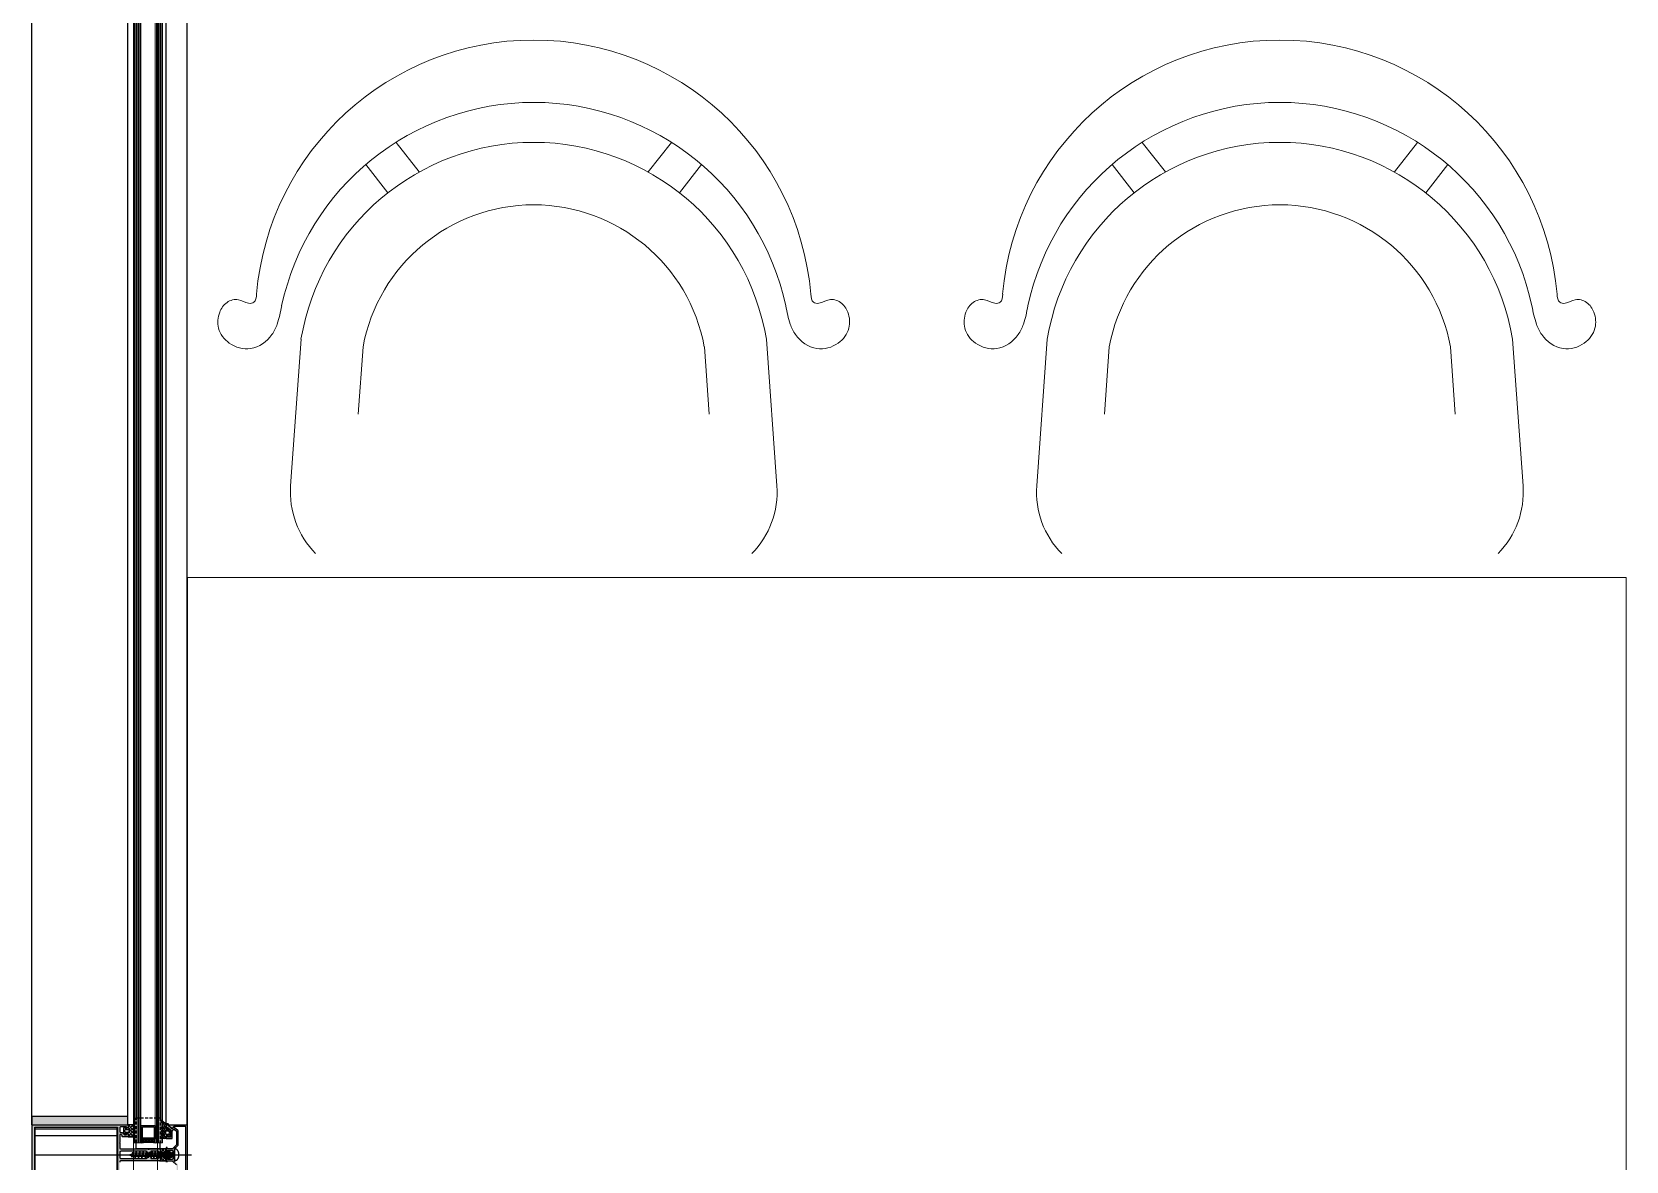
# Model space of a CAD drawing. Header units: millimetres. Extents: x 809 to 8159, y 33 to 4533.
# Drawn here: x 4970.9 to 5103.8, y 2366.9 to 2461 of the extents above; entities that cross this region are included whole.
import ezdxf

# ---------------------------------------------------------------- set-up
doc = ezdxf.new("R2010")
doc.units = ezdxf.units.MM
doc.linetypes.add('DASHDOT', pattern=[25.4, 12.7, -6.35, 0, -6.35])
doc.linetypes.add('HIDDEN', pattern=[0.375, 0.25, -0.125])
for name, color, linetype in [('1', 3, 'Continuous'), ('11', 11, 'Continuous'), ('3', 11, 'Continuous'), ('5', 11, 'Continuous'), ('EKSEN', 11, 'Continuous'), ('FITILLER', 240, 'Continuous'), ('GORUNUS-TARAMA', 11, 'Continuous')]:
    doc.layers.add(name, color=color, linetype=linetype)
doc.layers.add('cam', color=5, linetype='Continuous', lineweight=0)
doc.layers.add('TEFRİŞ', color=130, linetype='Continuous', lineweight=0)

# ---------------------------------------------------------------- blocks, each defined once
blk = doc.blocks.new('wewefwef')
at = {"layer": 'TEFRİŞ'}
for p, q in [((20075.6652, -18240.6347, 0.271), (20075.5429, -18240.6434, 0.271)), ((20076.6181, -18240.6347, 0.271), (20076.7404, -18240.6434, 0.271)), ((20075.6055, -18240.6912, 0.271), (20075.5493, -18240.6952, 0.271)), ((20076.6778, -18240.6912, 0.271), (20076.734, -18240.6952, 0.271)), ((20075.3973, -18240.6975, 0.271), (20075.4207, -18240.7159, 0.271)), ((20076.886, -18240.6975, 0.271), (20076.8626, -18240.7159, 0.271)), ((20075.3787, -18240.7226, 0.271), (20075.4034, -18240.742, 0.271)), ((20076.9046, -18240.7226, 0.271), (20076.8799, -18240.742, 0.271)), ((20075.3787, -18240.9523, 0.271), (20075.4034, -18240.933, 0.271)), ((20076.9046, -18240.9523, 0.271), (20076.8799, -18240.933, 0.271)), ((20075.3973, -18240.9775, 0.271), (20075.4207, -18240.9591, 0.271)), ((20076.886, -18240.9775, 0.271), (20076.8626, -18240.9591, 0.271)), ((20075.6055, -18240.9838, 0.271), (20075.5493, -18240.9798, 0.271)), ((20076.6778, -18240.9838, 0.271), (20076.734, -18240.9798, 0.271)), ((20075.6652, -18241.0403, 0.271), (20075.5429, -18241.0316, 0.271)), ((20076.6181, -18241.0403, 0.271), (20076.7404, -18241.0316, 0.271)), ((20075.6652, -18241.257, 0.271), (20075.5429, -18241.2658, 0.271)), ((20076.6181, -18241.257, 0.271), (20076.7404, -18241.2658, 0.271)), ((20075.6055, -18241.3135, 0.271), (20075.5493, -18241.3175, 0.271)), ((20076.6778, -18241.3135, 0.271), (20076.734, -18241.3175, 0.271)), ((20075.3973, -18241.3198, 0.271), (20075.4207, -18241.3382, 0.271)), ((20076.886, -18241.3198, 0.271), (20076.8626, -18241.3382, 0.271)), ((20075.3787, -18241.345, 0.271), (20075.4034, -18241.3644, 0.271)), ((20076.9046, -18241.345, 0.271), (20076.8799, -18241.3644, 0.271)), ((20075.3787, -18241.5747, 0.271), (20075.4034, -18241.5553, 0.271)), ((20076.9046, -18241.5747, 0.271), (20076.8799, -18241.5553, 0.271)), ((20075.3973, -18241.5999, 0.271), (20075.4207, -18241.5815, 0.271)), ((20076.886, -18241.5999, 0.271), (20076.8626, -18241.5815, 0.271)), ((20075.6055, -18241.6062, 0.271), (20075.5493, -18241.6022, 0.271)), ((20076.6778, -18241.6062, 0.271), (20076.734, -18241.6022, 0.271)), ((20075.6652, -18241.6627, 0.271), (20075.5429, -18241.6539, 0.271)), ((20076.6181, -18241.6627, 0.271), (20076.7404, -18241.6539, 0.271))]:
    blk.add_line(p, q, dxfattribs=at)
at = {"layer": 'TEFRİŞ', "elevation": 0.271}
blk.add_lwpolyline([(20075.7417, -18241.7487), (20075.7417, -18240.5487), (20076.5417, -18240.5487), (20076.5417, -18241.7487)], close=True, dxfattribs=at)
at = {"layer": 'TEFRİŞ'}
for centre, radius, start, end in [((20075.5255, -18240.8375, 0.271), 0.2321, 94.9757, 180), ((20076.7579, -18240.8375, 0.271), 0.2321, 0, 85.0243), ((20075.5605, -18240.8375, 0.271), 0.2151, 102.1958, 180), ((20075.6704, -18240.7074, 0.271), 0.0729, 45.4026, 94.0856), ((20076.6129, -18240.7074, 0.271), 0.0729, 85.9144, 134.5974), ((20076.7228, -18240.8375, 0.271), 0.2151, 0, 77.8042), ((20075.5755, -18240.8375, 0.271), 0.1968, 99.5284, 180), ((20076.7078, -18240.8375, 0.271), 0.1968, 0, 80.4716), ((20075.5755, -18240.8375, 0.271), 0.1447, 100.4339, 180), ((20076.7078, -18240.8375, 0.271), 0.1447, 0, 79.5661), ((20075.5255, -18240.8375, 0.271), 0.2321, 180, 265.0243), ((20075.5605, -18240.8375, 0.271), 0.2151, 180, 257.8042), ((20075.5755, -18240.8375, 0.271), 0.1968, 180, 260.4716), ((20075.5755, -18240.8375, 0.271), 0.1447, 180, 259.5661), ((20076.7078, -18240.8375, 0.271), 0.1447, 280.4339, 0), ((20076.7078, -18240.8375, 0.271), 0.1968, 279.5284, 0), ((20076.7228, -18240.8375, 0.271), 0.2151, 282.1958, 0), ((20076.7579, -18240.8375, 0.271), 0.2321, 274.9757, 0), ((20075.6704, -18240.9676, 0.271), 0.0729, 265.9144, 314.5974), ((20076.6129, -18240.9676, 0.271), 0.0729, 225.4026, 274.0856), ((20075.5255, -18241.4599, 0.271), 0.2321, 94.9757, 180), ((20076.7579, -18241.4599, 0.271), 0.2321, 0, 85.0243), ((20075.5605, -18241.4599, 0.271), 0.2151, 102.1958, 180), ((20076.7228, -18241.4599, 0.271), 0.2151, 0, 77.8042), ((20075.6704, -18241.3298, 0.271), 0.0729, 45.4026, 94.0856), ((20076.6129, -18241.3298, 0.271), 0.0729, 85.9144, 134.5974), ((20075.5755, -18241.4599, 0.271), 0.1968, 99.5284, 180), ((20076.7078, -18241.4599, 0.271), 0.1968, 0, 80.4716), ((20075.5755, -18241.4599, 0.271), 0.1447, 100.4339, 180), ((20076.7078, -18241.4599, 0.271), 0.1447, 0, 79.5661), ((20075.5255, -18241.4599, 0.271), 0.2321, 180, 265.0243), ((20075.5605, -18241.4599, 0.271), 0.2151, 180, 257.8042), ((20075.5755, -18241.4599, 0.271), 0.1968, 180, 260.4716), ((20075.5755, -18241.4599, 0.271), 0.1447, 180, 259.5661), ((20076.7078, -18241.4599, 0.271), 0.1447, 280.4339, 0), ((20076.7078, -18241.4599, 0.271), 0.1968, 279.5284, 0), ((20076.7228, -18241.4599, 0.271), 0.2151, 282.1958, 0), ((20076.7579, -18241.4599, 0.271), 0.2321, 274.9757, 0), ((20075.6704, -18241.5899, 0.271), 0.0729, 265.9144, 314.5974), ((20076.6129, -18241.5899, 0.271), 0.0729, 225.4026, 274.0856)]:
    blk.add_arc(centre, radius, start, end, dxfattribs=at)
for points in [[(20075.5151, -18240.6273, 0.271), (20075.5302, -18240.6235, 0.271), (20075.539, -18240.6191, 0.271), (20075.5506, -18240.6013, 0.271), (20075.5461, -18240.5836, 0.271), (20075.5337, -18240.5747, 0.271), (20075.5204, -18240.5756, 0.271), (20075.5122, -18240.5817, 0.271), (20075.5099, -18240.5911, 0.271), (20075.5129, -18240.5996, 0.271), (20075.512, -18240.6041, 0.271), (20075.5053, -18240.6063, 0.271)], [(20076.7682, -18240.6273, 0.271), (20076.7531, -18240.6235, 0.271), (20076.7443, -18240.6191, 0.271), (20076.7327, -18240.6013, 0.271), (20076.7372, -18240.5836, 0.271), (20076.7496, -18240.5747, 0.271), (20076.7629, -18240.5756, 0.271), (20076.7711, -18240.5817, 0.271), (20076.7734, -18240.5911, 0.271), (20076.7704, -18240.5996, 0.271), (20076.7713, -18240.6041, 0.271), (20076.778, -18240.6063, 0.271)], [(20075.5151, -18241.0477, 0.271), (20075.5302, -18241.0514, 0.271), (20075.539, -18241.0559, 0.271), (20075.5506, -18241.0736, 0.271), (20075.5461, -18241.0914, 0.271), (20075.5337, -18241.1003, 0.271), (20075.5204, -18241.0994, 0.271), (20075.5122, -18241.0933, 0.271), (20075.5099, -18241.0838, 0.271), (20075.5129, -18241.0753, 0.271), (20075.512, -18241.0708, 0.271), (20075.5053, -18241.0687, 0.271)], [(20076.7682, -18241.0477, 0.271), (20076.7531, -18241.0514, 0.271), (20076.7443, -18241.0559, 0.271), (20076.7327, -18241.0736, 0.271), (20076.7372, -18241.0914, 0.271), (20076.7496, -18241.1003, 0.271), (20076.7629, -18241.0994, 0.271), (20076.7711, -18241.0933, 0.271), (20076.7734, -18241.0838, 0.271), (20076.7704, -18241.0753, 0.271), (20076.7713, -18241.0708, 0.271), (20076.778, -18241.0687, 0.271)], [(20075.5151, -18241.2496, 0.271), (20075.5302, -18241.2459, 0.271), (20075.539, -18241.2415, 0.271), (20075.5506, -18241.2237, 0.271), (20075.5461, -18241.2059, 0.271), (20075.5337, -18241.197, 0.271), (20075.5204, -18241.1979, 0.271), (20075.5122, -18241.204, 0.271), (20075.5099, -18241.2135, 0.271), (20075.5129, -18241.222, 0.271), (20075.512, -18241.2265, 0.271), (20075.5053, -18241.2287, 0.271)], [(20076.7682, -18241.2496, 0.271), (20076.7531, -18241.2459, 0.271), (20076.7443, -18241.2415, 0.271), (20076.7327, -18241.2237, 0.271), (20076.7372, -18241.2059, 0.271), (20076.7496, -18241.197, 0.271), (20076.7629, -18241.1979, 0.271), (20076.7711, -18241.204, 0.271), (20076.7734, -18241.2135, 0.271), (20076.7704, -18241.222, 0.271), (20076.7713, -18241.2265, 0.271), (20076.778, -18241.2287, 0.271)], [(20075.5151, -18241.6701, 0.271), (20075.5302, -18241.6738, 0.271), (20075.539, -18241.6782, 0.271), (20075.5506, -18241.696, 0.271), (20075.5461, -18241.7138, 0.271), (20075.5337, -18241.7227, 0.271), (20075.5204, -18241.7218, 0.271), (20075.5122, -18241.7157, 0.271), (20075.5099, -18241.7062, 0.271), (20075.5129, -18241.6977, 0.271), (20075.512, -18241.6932, 0.271), (20075.5053, -18241.691, 0.271)], [(20076.7682, -18241.6701, 0.271), (20076.7531, -18241.6738, 0.271), (20076.7443, -18241.6782, 0.271), (20076.7327, -18241.696, 0.271), (20076.7372, -18241.7138, 0.271), (20076.7496, -18241.7227, 0.271), (20076.7629, -18241.7218, 0.271), (20076.7711, -18241.7157, 0.271), (20076.7734, -18241.7062, 0.271), (20076.7704, -18241.6977, 0.271), (20076.7713, -18241.6932, 0.271), (20076.778, -18241.691, 0.271)]]:
    blk.add_spline(points, degree=3, dxfattribs=at)
blk = doc.blocks.new('ajsdfxcvzx')
h = blk.add_hatch(color=256)
edge = h.paths.add_edge_path()
edge.add_line((36934.79, -6221.64), (36934.72, -6221.64))
edge.add_line((36934.72, -6221.64), (36934.72, -6221.55))
edge.add_line((36934.72, -6221.55), (36934.24, -6221.55))
edge.add_arc((36934.24, -6221.65), 0.1, 90, 180)
edge.add_line((36934.14, -6221.65), (36934.14, -6221.93))
edge.add_arc((36934.24, -6221.93), 0.1, 180, 270)
edge.add_line((36934.24, -6222.03), (36934.32, -6222.03))
edge.add_arc((36934.32, -6222.08), 0.05, 405, 450, ccw=False)
edge.add_line((36934.36, -6222.05), (36934.53, -6222.22))
edge.add_arc((36934.56, -6222.18), 0.05, 225, 270)
edge.add_line((36934.56, -6222.23), (36934.72, -6222.23))
edge.add_line((36934.72, -6222.23), (36934.72, -6222.14))
edge.add_line((36934.72, -6222.14), (36934.79, -6222.14))
edge.add_arc((36934.79, -6222.19), 0.05, 0, 90, ccw=False)
edge.add_line((36934.84, -6222.19), (36934.84, -6222.39))
edge.add_line((36934.84, -6222.39), (36934.4, -6222.39))
edge.add_arc((36934.4, -6222.34), 0.05, 180, 270, ccw=False)
edge.add_line((36934.35, -6222.34), (36934.35, -6222.28))
edge.add_arc((36934.3, -6222.28), 0.05, 360, 405)
edge.add_line((36934.34, -6222.24), (36934.3, -6222.21))
edge.add_arc((36934.27, -6222.24), 0.05, 405, 450)
edge.add_line((36934.27, -6222.19), (36934.19, -6222.19))
edge.add_arc((36934.19, -6222.24), 0.05, 90, 180)
edge.add_line((36934.14, -6222.24), (36934.14, -6222.49))
edge.add_line((36934.14, -6222.49), (36934.14, -6222.86))
edge.add_line((36934.14, -6222.86), (36934.11, -6222.89))
edge.add_line((36934.11, -6222.89), (36934.14, -6222.92))
edge.add_line((36934.14, -6222.92), (36934.14, -6223.29))
edge.add_arc((36934.23, -6223.3), 0.0919, 174.9295, 270.955)
edge.add_line((36934.23, -6223.39), (36936.51, -6223.39))
edge.add_arc((36936.53, -6223.39), 0.02, 180, 360)
edge.add_line((36936.55, -6223.39), (36936.57, -6223.39))
edge.add_arc((36936.59, -6223.39), 0.02, 180, 360)
edge.add_line((36936.61, -6223.39), (36937.54, -6223.39))
edge.add_line((36937.54, -6223.39), (36937.54, -6223.53))
edge.add_arc((36937.48, -6223.53), 0.06, 270, 360, ccw=False)
edge.add_line((36937.48, -6223.59), (36937.48, -6223.66))
edge.add_arc((36937.45, -6223.66), 0.03, 270, 360, ccw=False)
edge.add_line((36937.45, -6223.69), (36937.41, -6223.69))
edge.add_arc((36937.41, -6223.66), 0.03, 180, 270, ccw=False)
edge.add_line((36937.38, -6223.66), (36937.38, -6223.59))
edge.add_line((36937.38, -6223.59), (36936.74, -6223.59))
edge.add_line((36936.74, -6223.59), (36936.74, -6223.84))
edge.add_line((36936.74, -6223.84), (36936.69, -6223.89))
edge.add_line((36936.69, -6223.89), (36936.74, -6223.94))
edge.add_line((36936.74, -6223.94), (36936.74, -6224.19))
edge.add_line((36936.74, -6224.19), (36937.38, -6224.19))
edge.add_line((36937.38, -6224.19), (36937.38, -6224.12))
edge.add_arc((36937.41, -6224.12), 0.03, 90, 180, ccw=False)
edge.add_line((36937.41, -6224.09), (36937.45, -6224.09))
edge.add_arc((36937.45, -6224.12), 0.03, 0, 90, ccw=False)
edge.add_line((36937.48, -6224.12), (36937.48, -6224.19))
edge.add_arc((36937.48, -6224.25), 0.06, 360, 450, ccw=False)
edge.add_line((36937.54, -6224.25), (36937.54, -6224.39))
edge.add_line((36937.54, -6224.39), (36936.61, -6224.39))
edge.add_arc((36936.59, -6224.39), 0.02, 360, 540)
edge.add_line((36936.57, -6224.39), (36936.55, -6224.39))
edge.add_arc((36936.53, -6224.39), 0.02, 360, 540)
edge.add_line((36936.51, -6224.39), (36934.23, -6224.39))
edge.add_arc((36934.23, -6224.49), 0.0919, 449.045, 545.0705)
edge.add_line((36934.14, -6224.49), (36934.14, -6224.86))
edge.add_line((36934.14, -6224.86), (36934.11, -6224.89))
edge.add_line((36934.11, -6224.89), (36934.14, -6224.92))
edge.add_line((36934.14, -6224.92), (36934.14, -6225.29))
edge.add_line((36934.14, -6225.29), (36934.14, -6225.54))
edge.add_arc((36934.19, -6225.54), 0.05, 180, 270)
edge.add_line((36934.19, -6225.59), (36934.27, -6225.59))
edge.add_arc((36934.27, -6225.54), 0.05, 270, 315)
edge.add_line((36934.3, -6225.58), (36934.34, -6225.55))
edge.add_arc((36934.3, -6225.51), 0.05, 315, 360)
edge.add_line((36934.35, -6225.51), (36934.35, -6225.44))
edge.add_arc((36934.4, -6225.44), 0.05, 90, 180, ccw=False)
edge.add_line((36934.4, -6225.39), (36934.84, -6225.39))
edge.add_line((36934.84, -6225.39), (36934.84, -6225.59))
edge.add_arc((36934.79, -6225.59), 0.05, 270, 360, ccw=False)
edge.add_line((36934.79, -6225.64), (36934.72, -6225.64))
edge.add_line((36934.72, -6225.64), (36934.72, -6225.55))
edge.add_line((36934.72, -6225.55), (36934.56, -6225.55))
edge.add_arc((36934.56, -6225.6), 0.05, 450, 495)
edge.add_line((36934.53, -6225.57), (36934.36, -6225.74))
edge.add_arc((36934.32, -6225.7), 0.05, 270, 315, ccw=False)
edge.add_line((36934.32, -6225.75), (36934.24, -6225.75))
edge.add_arc((36934.24, -6225.85), 0.1, 90, 180)
edge.add_line((36934.14, -6225.85), (36934.14, -6226.13))
edge.add_arc((36934.24, -6226.13), 0.1, 180, 270)
edge.add_line((36934.24, -6226.23), (36934.72, -6226.23))
edge.add_line((36934.72, -6226.23), (36934.72, -6226.14))
edge.add_line((36934.72, -6226.14), (36934.79, -6226.14))
edge.add_arc((36934.79, -6226.19), 0.05, 0, 90, ccw=False)
edge.add_line((36934.84, -6226.19), (36934.84, -6226.39))
edge.add_line((36934.84, -6226.39), (36926.85, -6226.39))
edge.add_line((36926.85, -6226.39), (36926.85, -6221.39))
edge.add_line((36926.85, -6221.39), (36934.84, -6221.39))
edge.add_line((36934.84, -6221.39), (36934.84, -6221.59))
edge.add_arc((36934.79, -6221.59), 0.05, 270, 360, ccw=False)
h.paths.add_polyline_path([(36933.95, -6226.19), (36927.05, -6226.19), (36927.05, -6221.59), (36933.95, -6221.59), (36933.95, -6223.89)], flags=16)
edge = h.paths.add_edge_path(flags=16)
edge.add_arc((36936.35, -6223.69), 0.1, 360, 450)
edge.add_line((36936.35, -6223.59), (36934.25, -6223.59))
edge.add_arc((36934.25, -6223.69), 0.1, 90, 180)
edge.add_line((36934.15, -6223.69), (36934.15, -6224.09))
edge.add_arc((36934.25, -6224.09), 0.1, 180, 270)
edge.add_line((36934.25, -6224.19), (36936.35, -6224.19))
edge.add_arc((36936.35, -6224.09), 0.1, 270, 360)
edge.add_line((36936.45, -6224.09), (36936.45, -6223.69))
h = blk.add_hatch(color=256)
edge = h.paths.add_edge_path()
edge.add_line((36938.41, -6225.37), (36938.41, -6225.97))
edge.add_line((36938.41, -6225.97), (36938.13, -6226.21))
edge.add_line((36938.13, -6226.21), (36938.13, -6226))
edge.add_line((36938.13, -6226), (36938.06, -6226))
edge.add_arc((36938.06, -6226.05), 0.05, 90, 180)
edge.add_line((36938.01, -6226.05), (36938.01, -6226.39))
edge.add_line((36938.01, -6226.39), (36938.12, -6226.39))
edge.add_line((36938.12, -6226.39), (36938.47, -6226.09))
edge.add_arc((36938.5, -6226.13), 0.05, 40, 130, ccw=False)
edge.add_line((36938.54, -6226.1), (36938.62, -6226.19))
edge.add_arc((36938.66, -6226.15), 0.05, 220, 310)
edge.add_line((36938.69, -6226.19), (36938.99, -6225.94))
edge.add_arc((36938.96, -6225.9), 0.05, 310, 360)
edge.add_line((36939.01, -6225.9), (36939.01, -6224.72))
edge.add_arc((36938.96, -6224.72), 0.05, 0, 45)
edge.add_line((36939, -6224.68), (36938.82, -6224.51))
edge.add_line((36938.82, -6224.51), (36938.78, -6224.51))
edge.add_line((36938.78, -6224.51), (36938.78, -6224.46))
edge.add_line((36938.78, -6224.46), (36938.72, -6224.41))
edge.add_arc((36938.76, -6224.37), 0.05, 180, 225, ccw=False)
edge.add_line((36938.71, -6224.37), (36938.71, -6223.42))
edge.add_arc((36938.76, -6223.42), 0.05, 135, 180, ccw=False)
edge.add_line((36938.72, -6223.38), (36938.78, -6223.32))
edge.add_line((36938.78, -6223.32), (36938.78, -6223.28))
edge.add_line((36938.78, -6223.28), (36938.82, -6223.28))
edge.add_line((36938.82, -6223.28), (36939, -6223.11))
edge.add_arc((36938.96, -6223.07), 0.05, 315, 360)
edge.add_line((36939.01, -6223.07), (36939.01, -6221.89))
edge.add_arc((36938.96, -6221.89), 0.05, 360, 410)
edge.add_line((36938.99, -6221.85), (36938.69, -6221.6))
edge.add_arc((36938.66, -6221.63), 0.05, 50, 140)
edge.add_line((36938.62, -6221.6), (36938.54, -6221.69))
edge.add_arc((36938.5, -6221.66), 0.05, 230, 320, ccw=False)
edge.add_line((36938.47, -6221.7), (36938.12, -6221.4))
edge.add_line((36938.12, -6221.4), (36938.01, -6221.4))
edge.add_line((36938.01, -6221.4), (36938.01, -6221.74))
edge.add_arc((36938.06, -6221.74), 0.05, 180, 270)
edge.add_line((36938.06, -6221.79), (36938.13, -6221.79))
edge.add_line((36938.13, -6221.79), (36938.13, -6221.58))
edge.add_line((36938.13, -6221.58), (36938.41, -6221.82))
edge.add_line((36938.41, -6221.82), (36938.41, -6222.42))
edge.add_line((36938.41, -6222.42), (36938.13, -6222.42))
edge.add_line((36938.13, -6222.42), (36938.13, -6222.29))
edge.add_line((36938.13, -6222.29), (36938.06, -6222.29))
edge.add_arc((36938.06, -6222.34), 0.05, 90, 180)
edge.add_line((36938.01, -6222.34), (36938.01, -6222.54))
edge.add_line((36938.01, -6222.54), (36938.48, -6222.54))
edge.add_arc((36938.48, -6222.49), 0.05, 270, 360)
edge.add_line((36938.53, -6222.49), (36938.53, -6221.91))
edge.add_arc((36938.58, -6221.91), 0.05, 140, 180, ccw=False)
edge.add_line((36938.54, -6221.88), (36938.63, -6221.77))
edge.add_arc((36938.67, -6221.8), 0.05, 50, 140, ccw=False)
edge.add_line((36938.7, -6221.77), (36938.87, -6221.91))
edge.add_arc((36938.84, -6221.95), 0.05, 0, 50, ccw=False)
edge.add_line((36938.89, -6221.95), (36938.89, -6223.02))
edge.add_arc((36938.84, -6223.02), 0.05, 315, 360, ccw=False)
edge.add_line((36938.88, -6223.06), (36938.55, -6223.38))
edge.add_arc((36938.52, -6223.34), 0.05, 270, 315, ccw=False)
edge.add_line((36938.52, -6223.39), (36938.11, -6223.39))
edge.add_line((36938.11, -6223.39), (36938.11, -6223.29))
edge.add_line((36938.11, -6223.29), (36938.01, -6223.29))
edge.add_line((36938.01, -6223.29), (36938.01, -6223.59))
edge.add_arc((36938.06, -6223.59), 0.05, 180, 270)
edge.add_line((36938.06, -6223.64), (36938.13, -6223.64))
edge.add_line((36938.13, -6223.64), (36938.13, -6223.51))
edge.add_line((36938.13, -6223.51), (36938.51, -6223.51))
edge.add_arc((36938.51, -6223.56), 0.05, 0, 90, ccw=False)
edge.add_line((36938.56, -6223.56), (36938.56, -6224.22))
edge.add_arc((36938.51, -6224.22), 0.05, 270, 360, ccw=False)
edge.add_line((36938.51, -6224.27), (36938.13, -6224.27))
edge.add_line((36938.13, -6224.27), (36938.13, -6224.14))
edge.add_line((36938.13, -6224.14), (36938.06, -6224.14))
edge.add_arc((36938.06, -6224.19), 0.05, 90, 180)
edge.add_line((36938.01, -6224.19), (36938.01, -6224.49))
edge.add_line((36938.01, -6224.49), (36938.11, -6224.49))
edge.add_line((36938.11, -6224.49), (36938.11, -6224.39))
edge.add_line((36938.11, -6224.39), (36938.52, -6224.39))
edge.add_arc((36938.52, -6224.44), 0.05, 45, 90, ccw=False)
edge.add_line((36938.55, -6224.41), (36938.88, -6224.73))
edge.add_arc((36938.84, -6224.77), 0.05, 0, 45, ccw=False)
edge.add_line((36938.89, -6224.77), (36938.89, -6225.84))
edge.add_arc((36938.84, -6225.84), 0.05, -50, 0, ccw=False)
edge.add_line((36938.87, -6225.88), (36938.7, -6226.02))
edge.add_arc((36938.67, -6225.99), 0.05, 220, 310, ccw=False)
edge.add_line((36938.63, -6226.02), (36938.54, -6225.91))
edge.add_arc((36938.58, -6225.88), 0.05, 180, 220, ccw=False)
edge.add_line((36938.53, -6225.88), (36938.53, -6225.3))
edge.add_arc((36938.48, -6225.3), 0.05, 0, 90)
edge.add_line((36938.48, -6225.25), (36938.01, -6225.25))
edge.add_line((36938.01, -6225.25), (36938.01, -6225.45))
edge.add_arc((36938.06, -6225.45), 0.05, 180, 270)
edge.add_line((36938.06, -6225.5), (36938.13, -6225.5))
edge.add_line((36938.13, -6225.5), (36938.13, -6225.37))
edge.add_line((36938.13, -6225.37), (36938.41, -6225.37))
h = blk.add_hatch(color=256)
edge = h.paths.add_edge_path()
edge.add_arc((36939.6, -6226.21), 0.05, 270, 360)
edge.add_line((36939.65, -6226.21), (36939.65, -6221.57))
edge.add_arc((36939.6, -6221.57), 0.05, 0, 90)
edge.add_line((36939.6, -6221.52), (36938.65, -6221.52))
edge.add_line((36938.65, -6221.52), (36938.54, -6221.66))
edge.add_arc((36938.5, -6221.62), 0.05, 230, 320, ccw=False)
edge.add_line((36938.47, -6221.66), (36938.19, -6221.43))
edge.add_arc((36938.2, -6221.41), 0.02, 90, 230, ccw=False)
edge.add_line((36938.2, -6221.39), (36939.73, -6221.39))
edge.add_arc((36939.73, -6221.44), 0.05, 0, 90, ccw=False)
edge.add_line((36939.78, -6221.44), (36939.78, -6226.34))
edge.add_arc((36939.73, -6226.34), 0.05, -90, 0, ccw=False)
edge.add_line((36939.73, -6226.39), (36938.2, -6226.39))
edge.add_arc((36938.2, -6226.37), 0.02, 130, 270, ccw=False)
edge.add_line((36938.19, -6226.36), (36938.47, -6226.13))
edge.add_arc((36938.5, -6226.16), 0.05, 40, 130, ccw=False)
edge.add_line((36938.54, -6226.13), (36938.65, -6226.26))
edge.add_line((36938.65, -6226.26), (36939.6, -6226.26))
h = blk.add_hatch()
h.set_pattern_fill('NET', color=256, angle=180, style=0)
h.set_pattern_definition([(180, (36878.66936, -6230.3524), (2e-17, 0.125), []), (90, (36878.66936, -6230.3524), (0.125, 2e-18), [])])
h.paths.add_polyline_path([(36937.09, -6222.6), (36935.93, -6222.6), (36935.93, -6222.9), (36936.13, -6222.86), (36936.37, -6222.84), (36936.62, -6222.84), (36936.95, -6222.87), (36937.09, -6222.89)])
at = {"layer": 'FITILLER'}
h = blk.add_hatch(dxfattribs=at)
h.set_pattern_fill('DOTS', color=256, scale=1.2, angle=135, style=0)
h.set_pattern_definition([(135, (37029.006284, -6362.9563), (-0.079549513, -0.026516504), [0, -0.075])])
h.paths.add_polyline_path([(36934.81, -6221.38), (36934.81, -6220.7), (36926.81, -6220.7), (36926.81, -6221.38)])
h = blk.add_hatch(dxfattribs=at)
h.set_pattern_fill('NET', color=256, scale=1.5, angle=225, style=0)
h.set_pattern_definition([(225, (36948.451, -6234.14112), (0.1325825, -0.1325825), []), (315, (36948.451, -6234.14112), (0.1325825, 0.1325825), [])])
edge = h.paths.add_edge_path(flags=16)
edge.add_arc((36934.82, -6221.92), 0.1, -90, 0, ccw=False)
edge.add_line((36934.82, -6222.02), (36934.66, -6222.02))
edge.add_arc((36934.66, -6221.92), 0.1, 180, 270, ccw=False)
edge.add_line((36934.56, -6221.92), (36934.56, -6221.87))
edge.add_arc((36934.66, -6221.87), 0.1, 90, 180, ccw=False)
edge.add_line((36934.66, -6221.77), (36934.82, -6221.77))
edge.add_arc((36934.82, -6221.87), 0.1, 0, 90, ccw=False)
edge.add_line((36934.92, -6221.87), (36934.92, -6221.92))
edge = h.paths.add_edge_path()
edge.add_line((36934.84, -6222.39), (36935.35, -6222.39))
edge.add_arc((36935.35, -6222.38), 0.01, 270, 405)
edge.add_line((36935.36, -6222.38), (36935.25, -6222.27))
edge.add_arc((36935.26, -6222.26), 0.00893, 135, 225, ccw=False)
edge.add_line((36935.25, -6222.25), (36935.36, -6222.14))
edge.add_arc((36935.35, -6222.14), 0.00893, 315, 405)
edge.add_line((36935.36, -6222.13), (36935.25, -6222.02))
edge.add_arc((36935.26, -6222.02), 0.00893, 135, 225, ccw=False)
edge.add_line((36935.25, -6222.01), (36935.36, -6221.9))
edge.add_arc((36935.35, -6221.89), 0.00893, 315, 405)
edge.add_line((36935.36, -6221.89), (36935.25, -6221.78))
edge.add_arc((36935.26, -6221.77), 0.00893, 135, 225, ccw=False)
edge.add_line((36935.25, -6221.77), (36935.36, -6221.66))
edge.add_arc((36935.35, -6221.65), 0.00893, 315, 405)
edge.add_line((36935.36, -6221.64), (36935.25, -6221.54))
edge.add_arc((36935.26, -6221.53), 0.00893, 135, 225, ccw=False)
edge.add_line((36935.25, -6221.52), (36935.36, -6221.41))
edge.add_arc((36935.35, -6221.4), 0.01, 315, 450)
edge.add_line((36935.35, -6221.39), (36934.84, -6221.39))
edge.add_line((36934.84, -6221.39), (36934.84, -6221.62))
edge.add_arc((36934.79, -6221.62), 0.05, 270, 360, ccw=False)
edge.add_line((36934.79, -6221.67), (36934.67, -6221.67))
edge.add_line((36934.67, -6221.67), (36934.67, -6221.57))
edge.add_line((36934.67, -6221.57), (36934.62, -6221.57))
edge.add_line((36934.62, -6221.57), (36934.49, -6221.64))
edge.add_arc((36934.51, -6221.69), 0.05, 120, 180)
edge.add_line((36934.46, -6221.69), (36934.46, -6222.1))
edge.add_arc((36934.51, -6222.1), 0.05, 180, 240)
edge.add_line((36934.49, -6222.14), (36934.62, -6222.22))
edge.add_line((36934.62, -6222.22), (36934.67, -6222.22))
edge.add_line((36934.67, -6222.22), (36934.67, -6222.12))
edge.add_line((36934.67, -6222.12), (36934.79, -6222.12))
edge.add_arc((36934.79, -6222.17), 0.05, 0, 90, ccw=False)
edge.add_line((36934.84, -6222.17), (36934.84, -6222.39))
h = blk.add_hatch(dxfattribs=at)
h.set_pattern_fill('NET', color=256, scale=1.5, angle=225, style=0)
h.set_pattern_definition([(225, (36952.42699, -6238.38264), (0.1325825, -0.1325825), []), (315, (36952.42699, -6238.38264), (0.1325825, 0.1325825), [])])
edge = h.paths.add_edge_path(flags=16)
edge.add_arc((36938.18, -6222.01), 0.1, 0, 90)
edge.add_line((36938.18, -6221.91), (36938.06, -6221.91))
edge.add_arc((36938.06, -6222.01), 0.1, 90, 180)
edge.add_line((36937.96, -6222.01), (36937.96, -6222.06))
edge.add_arc((36938.06, -6222.06), 0.1, 180, 270)
edge.add_line((36938.06, -6222.16), (36938.18, -6222.16))
edge.add_arc((36938.18, -6222.06), 0.1, 270, 360)
edge.add_line((36938.28, -6222.06), (36938.28, -6222.01))
edge = h.paths.add_edge_path()
edge.add_arc((36938.03, -6221.05), 0.2, 229.7669, 260)
edge.add_line((36937.99, -6221.25), (36938.13, -6221.27))
edge.add_arc((36938.12, -6221.32), 0.05, 15, 80, ccw=False)
edge.add_line((36938.17, -6221.31), (36938.18, -6221.38))
edge.add_line((36938.18, -6221.38), (36938.01, -6221.38))
edge.add_line((36938.01, -6221.38), (36938.01, -6221.76))
edge.add_arc((36938.06, -6221.76), 0.05, 180, 270)
edge.add_line((36938.06, -6221.81), (36938.18, -6221.81))
edge.add_line((36938.18, -6221.81), (36938.18, -6221.71))
edge.add_line((36938.18, -6221.71), (36938.23, -6221.71))
edge.add_line((36938.23, -6221.71), (36938.36, -6221.79))
edge.add_arc((36938.33, -6221.83), 0.05, 0, 60, ccw=False)
edge.add_line((36938.38, -6221.83), (36938.38, -6222.24))
edge.add_arc((36938.33, -6222.24), 0.05, 300, 360, ccw=False)
edge.add_line((36938.36, -6222.29), (36938.23, -6222.36))
edge.add_line((36938.23, -6222.36), (36938.18, -6222.36))
edge.add_line((36938.18, -6222.36), (36938.18, -6222.26))
edge.add_line((36938.18, -6222.26), (36938.06, -6222.26))
edge.add_arc((36938.06, -6222.31), 0.05, 90, 180)
edge.add_line((36938.01, -6222.31), (36938.01, -6222.54))
edge.add_line((36938.01, -6222.54), (36937.66, -6222.54))
edge.add_line((36937.66, -6222.54), (36937.66, -6222.39))
edge.add_line((36937.66, -6222.39), (36937.81, -6222.39))
edge.add_arc((36937.81, -6222.34), 0.05, 270, 360)
edge.add_line((36937.86, -6222.34), (36937.86, -6222.32))
edge.add_arc((36937.81, -6222.32), 0.05, 360, 450)
edge.add_line((36937.81, -6222.27), (36937.66, -6222.27))
edge.add_line((36937.66, -6222.27), (36937.66, -6222.12))
edge.add_line((36937.66, -6222.12), (36937.81, -6222.12))
edge.add_arc((36937.81, -6222.07), 0.05, 270, 360)
edge.add_line((36937.86, -6222.07), (36937.86, -6222.05))
edge.add_arc((36937.81, -6222.05), 0.05, 0, 90)
edge.add_line((36937.81, -6222), (36937.66, -6222))
edge.add_line((36937.66, -6222), (36937.66, -6221.85))
edge.add_line((36937.66, -6221.85), (36937.81, -6221.85))
edge.add_arc((36937.81, -6221.8), 0.05, 270, 360)
edge.add_line((36937.86, -6221.8), (36937.86, -6221.78))
edge.add_arc((36937.81, -6221.78), 0.05, 360, 450)
edge.add_line((36937.81, -6221.73), (36937.66, -6221.73))
edge.add_line((36937.66, -6221.73), (36937.66, -6221.58))
edge.add_line((36937.66, -6221.58), (36937.81, -6221.58))
edge.add_arc((36937.81, -6221.53), 0.05, 270, 360)
edge.add_line((36937.86, -6221.53), (36937.86, -6221.42))
edge.add_arc((36937.81, -6221.42), 0.05, 360, 400)
edge.add_line((36937.85, -6221.39), (36937.58, -6221.07))
edge.add_arc((36937.61, -6221.03), 0.05, 49.7669, 229.7669, ccw=False)
edge.add_line((36937.64, -6220.99), (36937.9, -6221.21))
h = blk.add_hatch(dxfattribs=at)
h.set_pattern_fill('NET', color=256, scale=1.5, angle=225, style=0)
h.set_pattern_definition([(225, (36956.32115, -6301.92664), (0.1325825, -0.1325825), []), (315, (36956.32115, -6301.92664), (0.1325825, 0.1325825), [])])
edge = h.paths.add_edge_path(flags=16)
edge.add_arc((36938.02, -6223.87), 0.1, 90, 180, ccw=False)
edge.add_line((36938.02, -6223.77), (36938.17, -6223.77))
edge.add_arc((36938.17, -6223.87), 0.1, 0, 90, ccw=False)
edge.add_line((36938.27, -6223.87), (36938.27, -6223.92))
edge.add_arc((36938.17, -6223.92), 0.1, -90, 0, ccw=False)
edge.add_line((36938.17, -6224.02), (36938.02, -6224.02))
edge.add_arc((36938.02, -6223.92), 0.1, 180, 270, ccw=False)
edge.add_line((36937.92, -6223.92), (36937.92, -6223.87))
edge = h.paths.add_edge_path()
edge.add_line((36938, -6223.4), (36937.48, -6223.4))
edge.add_arc((36937.48, -6223.41), 0.01, 90, 225)
edge.add_line((36937.48, -6223.41), (36937.59, -6223.52))
edge.add_arc((36937.58, -6223.53), 0.00893, -45, 45, ccw=False)
edge.add_line((36937.59, -6223.54), (36937.48, -6223.65))
edge.add_arc((36937.48, -6223.65), 0.00893, 135, 225)
edge.add_line((36937.48, -6223.66), (36937.59, -6223.77))
edge.add_arc((36937.58, -6223.77), 0.00893, -45, 45, ccw=False)
edge.add_line((36937.59, -6223.78), (36937.48, -6223.89))
edge.add_arc((36937.48, -6223.9), 0.00893, 135, 225)
edge.add_line((36937.48, -6223.9), (36937.59, -6224.01))
edge.add_arc((36937.58, -6224.02), 0.00893, -45, 45, ccw=False)
edge.add_line((36937.59, -6224.02), (36937.48, -6224.13))
edge.add_arc((36937.48, -6224.14), 0.00893, 135, 225)
edge.add_line((36937.48, -6224.15), (36937.59, -6224.26))
edge.add_arc((36937.58, -6224.26), 0.00893, -45, 45, ccw=False)
edge.add_line((36937.59, -6224.27), (36937.48, -6224.38))
edge.add_arc((36937.48, -6224.39), 0.01, 135, 270)
edge.add_line((36937.48, -6224.4), (36938, -6224.4))
edge.add_line((36938, -6224.4), (36938, -6224.17))
edge.add_arc((36938.05, -6224.17), 0.05, 90, 180, ccw=False)
edge.add_line((36938.05, -6224.12), (36938.17, -6224.12))
edge.add_line((36938.17, -6224.12), (36938.17, -6224.22))
edge.add_line((36938.17, -6224.22), (36938.22, -6224.22))
edge.add_line((36938.22, -6224.22), (36938.35, -6224.15))
edge.add_arc((36938.32, -6224.1), 0.05, 300, 360)
edge.add_line((36938.37, -6224.1), (36938.37, -6223.69))
edge.add_arc((36938.32, -6223.69), 0.05, 0, 60)
edge.add_line((36938.35, -6223.65), (36938.22, -6223.57))
edge.add_line((36938.22, -6223.57), (36938.17, -6223.57))
edge.add_line((36938.17, -6223.57), (36938.17, -6223.67))
edge.add_line((36938.17, -6223.67), (36938.05, -6223.67))
edge.add_arc((36938.05, -6223.62), 0.05, 180, 270, ccw=False)
edge.add_line((36938, -6223.62), (36938, -6223.4))
at = {"linetype": 'HIDDEN'}
for p, q in [((36935.51, -6222.87), (36935.51, -6220.81)), ((36935.51, -6220.81), (36937.51, -6220.81)), ((36937.51, -6220.81), (36937.51, -6222.89))]:
    blk.add_line(p, q, dxfattribs=at)
blk.add_line((36937.51, -6222.89), (36937.51, -6222.89))
at = {"elevation": 0}
for points in [[(36926.85, -6226.39), (36926.85, -6221.39), (36934.84, -6221.39), (36934.84, -6221.59, -0.414214), (36934.79, -6221.64), (36934.72, -6221.64), (36934.72, -6221.55), (36934.24, -6221.55, 0.414214), (36934.14, -6221.65), (36934.14, -6221.93, 0.414214), (36934.24, -6222.03), (36934.32, -6222.03, -0.198912), (36934.36, -6222.05), (36934.53, -6222.22, 0.198912), (36934.56, -6222.23), (36934.72, -6222.23), (36934.72, -6222.14), (36934.79, -6222.14, -0.414214), (36934.84, -6222.19), (36934.84, -6222.39), (36934.4, -6222.39, -0.414214), (36934.35, -6222.34), (36934.35, -6222.28, 0.198912), (36934.34, -6222.24), (36934.3, -6222.21, 0.198912), (36934.27, -6222.19), (36934.19, -6222.19, 0.414214), (36934.14, -6222.24), (36934.14, -6222.49), (36934.14, -6222.86), (36934.11, -6222.89), (36934.14, -6222.92), (36934.14, -6223.29, 0.445362), (36934.23, -6223.39), (36936.51, -6223.39, 1), (36936.55, -6223.39), (36936.57, -6223.39, 1), (36936.61, -6223.39), (36937.54, -6223.39), (36937.54, -6223.53, -0.414214), (36937.48, -6223.59), (36937.48, -6223.66, -0.414214), (36937.45, -6223.69), (36937.41, -6223.69, -0.414214), (36937.38, -6223.66), (36937.38, -6223.59), (36936.74, -6223.59), (36936.74, -6223.84), (36936.69, -6223.89), (36936.74, -6223.94), (36936.74, -6224.19), (36937.38, -6224.19), (36937.38, -6224.12, -0.414214), (36937.41, -6224.09), (36937.45, -6224.09, -0.414214), (36937.48, -6224.12), (36937.48, -6224.19, -0.414214), (36937.54, -6224.25), (36937.54, -6224.39), (36936.61, -6224.39, 1), (36936.57, -6224.39), (36936.55, -6224.39, 1), (36936.51, -6224.39), (36934.23, -6224.39, 0.445362), (36934.14, -6224.49)], [(36938.78, -6224.46), (36938.72, -6224.41, -0.198912), (36938.71, -6224.37), (36938.71, -6223.42, -0.198912), (36938.72, -6223.38), (36938.78, -6223.32), (36938.78, -6223.28), (36938.82, -6223.28), (36939, -6223.11, 0.198912), (36939.01, -6223.07), (36939.01, -6221.89, 0.221695), (36938.99, -6221.85), (36938.69, -6221.6, 0.414214), (36938.62, -6221.6), (36938.54, -6221.69, -0.414214), (36938.47, -6221.7), (36938.12, -6221.4), (36938.01, -6221.4), (36938.01, -6221.74, 0.414214), (36938.06, -6221.79), (36938.13, -6221.79), (36938.13, -6221.58), (36938.41, -6221.82), (36938.41, -6222.42), (36938.13, -6222.42), (36938.13, -6222.29), (36938.06, -6222.29, 0.414214), (36938.01, -6222.34), (36938.01, -6222.54), (36938.48, -6222.54, 0.414214), (36938.53, -6222.49), (36938.53, -6221.91, -0.176327), (36938.54, -6221.88), (36938.63, -6221.77, -0.414214), (36938.7, -6221.77), (36938.87, -6221.91, -0.221695), (36938.89, -6221.95), (36938.89, -6223.02, -0.198912), (36938.88, -6223.06), (36938.55, -6223.38, -0.198912), (36938.52, -6223.39), (36938.11, -6223.39), (36938.11, -6223.29), (36938.01, -6223.29), (36938.01, -6223.59, 0.414214), (36938.06, -6223.64), (36938.13, -6223.64), (36938.13, -6223.51), (36938.51, -6223.51, -0.414214), (36938.56, -6223.56), (36938.56, -6224.22, -0.414214), (36938.51, -6224.27), (36938.13, -6224.27), (36938.13, -6224.14), (36938.06, -6224.14, 0.414214), (36938.01, -6224.19), (36938.01, -6224.49)], [(36938.11, -6224.49), (36938.11, -6224.39), (36938.52, -6224.39, -0.198912), (36938.55, -6224.41), (36938.88, -6224.73, -0.198912)]]:
    blk.add_lwpolyline(points, format="xyb", dxfattribs=at)
for points in [[(36933.95, -6226.19), (36927.05, -6226.19), (36927.05, -6221.59), (36933.95, -6221.59), (36933.95, -6223.89)], [(36937.11, -6222.59), (36935.93, -6222.59), (36935.93, -6221.45), (36937.11, -6221.45)], [(36937.01, -6222.49), (36936.03, -6222.49), (36936.03, -6221.55), (36937.01, -6221.55)], [(36937.09, -6222.6), (36935.93, -6222.6), (36935.93, -6222.9), (36936.13, -6222.86), (36936.37, -6222.84), (36936.62, -6222.84), (36936.95, -6222.87), (36937.09, -6222.89)]]:
    blk.add_lwpolyline(points, close=True, dxfattribs=at)
for points in [[(36939.6, -6226.26, 0.414214), (36939.65, -6226.21), (36939.65, -6221.57, 0.414214), (36939.6, -6221.52), (36938.65, -6221.52), (36938.54, -6221.66, -0.414214), (36938.47, -6221.66), (36938.19, -6221.43, -0.700208), (36938.2, -6221.39), (36939.73, -6221.39, -0.414214), (36939.78, -6221.44), (36939.78, -6226.34, -0.414214), (36939.73, -6226.39), (36938.2, -6226.39, -0.700208), (36938.19, -6226.36), (36938.47, -6226.13, -0.414214), (36938.54, -6226.13), (36938.65, -6226.26)], [(36936.45, -6223.69, 0.414214), (36936.35, -6223.59), (36934.25, -6223.59, 0.414214), (36934.15, -6223.69), (36934.15, -6224.09, 0.414214), (36934.25, -6224.19), (36936.35, -6224.19, 0.414214), (36936.45, -6224.09)]]:
    blk.add_lwpolyline(points, format="xyb", close=True, dxfattribs=at)
at = {"layer": '1', "linetype": 'DASHDOT', "ltscale": 10}
for p, q in [((36938.33, -6223.65), (36938.23, -6224.14)), ((36938.36, -6223.75), (36938.23, -6224.14)), ((36938.39, -6224.04), (36938.26, -6224.04)), ((36938.33, -6223.65), (36938.36, -6223.75)), ((36938.49, -6223.75), (36938.36, -6223.75)), ((36938.39, -6224.04), (36938.53, -6223.65)), ((36938.43, -6224.14), (36938.39, -6224.04)), ((36938.53, -6223.65), (36938.43, -6224.14)), ((36938.56, -6223.75), (36938.43, -6224.14)), ((36938.56, -6224.04), (36938.46, -6224.04)), ((36938.72, -6224.04), (36938.46, -6224.04)), ((36938.53, -6223.65), (36938.56, -6223.75)), ((36938.72, -6223.75), (36938.56, -6223.75)), ((36938.56, -6223.75), (36938.56, -6223.75)), ((36938.56, -6224.04), (36938.56, -6224.04)), ((36938.56, -6224.04), (36938.56, -6224.04)), ((36938.56, -6224.04), (36938.57, -6224.04)), ((36938.56, -6224.04), (36938.57, -6224.04)), ((36938.72, -6223.42), (36938.72, -6224.37)), ((36938.87, -6223.42), (36938.72, -6223.42)), ((36938.87, -6224.37), (36938.72, -6224.37))]:
    blk.add_line(p, q, dxfattribs=at)
for centre, radius, start, end in [((36938.43, -6223.89), 0.653, 8.4072, 46.688), ((36938.43, -6223.89), 0.653, 313.312, 351.5928), ((36939.16, -6223.89), 0.13, 132.6849, 227.3151)]:
    blk.add_arc(centre, radius, start, end, dxfattribs=at)
at = {"layer": '11'}
for p, q in [((36934.92, -6223.89), (36935.18, -6223.8)), ((36934.92, -6223.89), (36935.12, -6223.98)), ((36935.12, -6223.98), (36935.23, -6223.68)), ((36935.16, -6224.08), (36935.12, -6223.98)), ((36935.23, -6223.68), (36935.16, -6224.08)), ((36935.26, -6223.78), (36935.16, -6224.08)), ((36935.18, -6224.01), (36935.23, -6224.04)), ((36935.23, -6223.68), (36935.26, -6223.78)), ((36935.38, -6224.04), (36935.24, -6224.04)), ((36935.26, -6223.78), (36935.33, -6223.75)), ((36935.49, -6223.75), (36935.34, -6223.75)), ((36935.38, -6224.04), (36935.52, -6223.65)), ((36935.38, -6224.04), (36935.52, -6223.65)), ((36935.42, -6224.14), (36935.38, -6224.04)), ((36935.52, -6223.65), (36935.42, -6224.14)), ((36935.56, -6223.75), (36935.42, -6224.14)), ((36935.67, -6224.04), (36935.46, -6224.04)), ((36935.52, -6223.65), (36935.56, -6223.75)), ((36935.77, -6223.75), (36935.56, -6223.75)), ((36935.67, -6224.04), (36935.81, -6223.65)), ((36935.67, -6224.04), (36935.81, -6223.65)), ((36935.71, -6224.14), (36935.67, -6224.04)), ((36935.81, -6223.65), (36935.71, -6224.14)), ((36935.84, -6223.75), (36935.71, -6224.14)), ((36935.96, -6224.04), (36935.74, -6224.04)), ((36935.81, -6223.65), (36935.84, -6223.75)), ((36936.06, -6223.75), (36935.84, -6223.75)), ((36935.96, -6224.04), (36936.09, -6223.65)), ((36935.96, -6224.04), (36936.09, -6223.65)), ((36935.99, -6224.14), (36935.96, -6224.04)), ((36936.09, -6223.65), (36935.99, -6224.14)), ((36936.13, -6223.75), (36935.99, -6224.14)), ((36936.24, -6224.04), (36936.03, -6224.04)), ((36936.09, -6223.65), (36936.13, -6223.75)), ((36936.34, -6223.75), (36936.13, -6223.75)), ((36936.24, -6224.04), (36936.38, -6223.65)), ((36936.24, -6224.04), (36936.38, -6223.65)), ((36936.28, -6224.14), (36936.24, -6224.04)), ((36936.38, -6223.65), (36936.28, -6224.14)), ((36936.41, -6223.75), (36936.28, -6224.14)), ((36936.48, -6224.04), (36936.31, -6224.04)), ((36936.38, -6223.65), (36936.41, -6223.75)), ((36936.58, -6223.75), (36936.41, -6223.75)), ((36936.48, -6224.04), (36936.62, -6223.65)), ((36936.48, -6224.04), (36936.62, -6223.65)), ((36936.52, -6224.14), (36936.48, -6224.04)), ((36936.62, -6223.65), (36936.52, -6224.14)), ((36936.65, -6223.75), (36936.52, -6224.14)), ((36936.72, -6224.04), (36936.55, -6224.04)), ((36936.62, -6223.65), (36936.65, -6223.75)), ((36936.82, -6223.75), (36936.65, -6223.75)), ((36936.72, -6224.04), (36936.86, -6223.65)), ((36936.72, -6224.04), (36936.86, -6223.65)), ((36936.76, -6224.14), (36936.72, -6224.04)), ((36936.86, -6223.65), (36936.76, -6224.14)), ((36936.89, -6223.75), (36936.76, -6224.14)), ((36936.96, -6224.04), (36936.79, -6224.04)), ((36936.86, -6223.65), (36936.89, -6223.75)), ((36937.06, -6223.75), (36936.89, -6223.75)), ((36936.96, -6224.04), (36937.1, -6223.65)), ((36937, -6224.14), (36936.96, -6224.04)), ((36937.1, -6223.65), (36937, -6224.14)), ((36937.13, -6223.75), (36937, -6224.14)), ((36937.19, -6224.04), (36937.03, -6224.04)), ((36937.1, -6223.65), (36937.13, -6223.75)), ((36937.29, -6223.75), (36937.13, -6223.75)), ((36937.19, -6224.04), (36937.33, -6223.65)), ((36937.23, -6224.14), (36937.19, -6224.04)), ((36937.33, -6223.65), (36937.23, -6224.14)), ((36937.36, -6223.75), (36937.23, -6224.14)), ((36937.39, -6224.04), (36937.26, -6224.04)), ((36937.33, -6223.65), (36937.36, -6223.75)), ((36937.49, -6223.75), (36937.36, -6223.75)), ((36937.39, -6224.04), (36937.53, -6223.65)), ((36937.39, -6224.04), (36937.53, -6223.65)), ((36937.43, -6224.14), (36937.39, -6224.04)), ((36937.53, -6223.65), (36937.43, -6224.14)), ((36937.56, -6223.75), (36937.43, -6224.14)), ((36937.59, -6224.04), (36937.46, -6224.04)), ((36937.53, -6223.65), (36937.56, -6223.75)), ((36937.69, -6223.75), (36937.56, -6223.75)), ((36937.73, -6223.65), (36937.59, -6224.04)), ((36937.59, -6224.04), (36937.63, -6224.14)), ((36937.63, -6224.14), (36937.73, -6223.65)), ((36937.76, -6223.75), (36937.63, -6224.14)), ((36937.79, -6224.04), (36937.66, -6224.04)), ((36937.73, -6223.65), (36937.76, -6223.75)), ((36937.89, -6223.75), (36937.76, -6223.75)), ((36937.79, -6224.04), (36937.93, -6223.65)), ((36937.83, -6224.14), (36937.79, -6224.04)), ((36937.93, -6223.65), (36937.83, -6224.14)), ((36937.96, -6223.75), (36937.83, -6224.14)), ((36937.99, -6224.04), (36937.86, -6224.04)), ((36937.93, -6223.65), (36937.96, -6223.75)), ((36938.09, -6223.75), (36937.96, -6223.75)), ((36937.99, -6224.04), (36938.13, -6223.65)), ((36938.03, -6224.14), (36937.99, -6224.04)), ((36938.13, -6223.65), (36938.03, -6224.14)), ((36938.16, -6223.75), (36938.03, -6224.14)), ((36938.19, -6224.04), (36938.06, -6224.04)), ((36938.13, -6223.65), (36938.16, -6223.75)), ((36938.29, -6223.75), (36938.16, -6223.75)), ((36938.19, -6224.04), (36938.33, -6223.65)), ((36938.23, -6224.14), (36938.19, -6224.04))]:
    blk.add_line(p, q, dxfattribs=at)
for centre, start, end in [((36935.24, -6224.02), 245.3251, 270), ((36935.34, -6223.77), 90, 109.1116)]:
    blk.add_arc(centre, 0.02, start, end, dxfattribs=at)
at = {"layer": '3'}
for p, q in [((36935.51, -6223.35), (36935.51, -6222.89)), ((36937.51, -6223.35), (36937.51, -6222.89)), ((36935.51, -6223.35), (36937.51, -6223.35))]:
    blk.add_line(p, q, dxfattribs=at)
at = {"layer": '5'}
for p, q in [((36938.01, -6221.64), (36938.01, -6044.12)), ((36926.81, -6221.39), (36926.81, -6111.2)), ((36934.81, -6221.39), (36934.81, -6111.2)), ((36939.78, -6221.39), (36939.78, -6111.2))]:
    blk.add_line(p, q, dxfattribs=at)
at = {"layer": 'cam'}
for p, q in [((36935.31, -6111.25), (36935.31, -6222.89)), ((36935.41, -6111.25), (36935.41, -6222.89)), ((36935.51, -6111.25), (36935.51, -6220.77)), ((36935.61, -6111.25), (36935.61, -6222.89)), ((36935.71, -6111.25), (36935.71, -6222.89)), ((36935.81, -6111.25), (36935.81, -6222.89)), ((36935.91, -6111.25), (36935.91, -6222.89)), ((36937.11, -6111.2), (36937.11, -6222.89)), ((36937.21, -6111.2), (36937.21, -6222.89)), ((36937.31, -6111.2), (36937.31, -6222.89)), ((36937.41, -6111.2), (36937.41, -6222.89)), ((36937.51, -6111.2), (36937.51, -6220.77)), ((36937.61, -6111.2), (36937.61, -6222.89)), ((36937.71, -6111.2), (36937.71, -6222.89)), ((36935.91, -6222.89), (36935.31, -6222.89)), ((36937.71, -6222.89), (36937.11, -6222.89))]:
    blk.add_line(p, q, dxfattribs=at)
at = {"layer": 'cam', "elevation": 0}
blk.add_lwpolyline([(36937.28, -6003.73), (36937.28, -6438.13), (36935.28, -6438.13), (36935.28, -6003.73)], close=True, dxfattribs=at)
at = {"layer": 'EKSEN', "linetype": 'DASHDOT', "ltscale": 5}
blk.add_line((36927.15, -6223.89), (36940.14, -6223.89), dxfattribs=at)
at = {"layer": 'FITILLER', "elevation": 0}
blk.add_lwpolyline([(36934.81, -6221.38), (36934.81, -6220.7), (36926.81, -6220.7), (36926.81, -6221.38)], close=True, dxfattribs=at)
for points in [[(36934.84, -6222.39), (36935.35, -6222.39, 0.668179), (36935.36, -6222.38), (36935.25, -6222.27, -0.414214), (36935.25, -6222.25), (36935.36, -6222.14, 0.414214), (36935.36, -6222.13), (36935.25, -6222.02, -0.414214), (36935.25, -6222.01), (36935.36, -6221.9, 0.414214), (36935.36, -6221.89), (36935.25, -6221.78, -0.414214), (36935.25, -6221.77), (36935.36, -6221.66, 0.414214), (36935.36, -6221.64), (36935.25, -6221.54, -0.414214), (36935.25, -6221.52), (36935.36, -6221.41, 0.668179), (36935.35, -6221.39), (36934.84, -6221.39), (36934.84, -6221.62, -0.414214), (36934.79, -6221.67), (36934.67, -6221.67), (36934.67, -6221.57), (36934.62, -6221.57), (36934.49, -6221.64, 0.267949), (36934.46, -6221.69), (36934.46, -6222.1, 0.267949), (36934.49, -6222.14), (36934.62, -6222.22), (36934.67, -6222.22), (36934.67, -6222.12), (36934.79, -6222.12, -0.414214), (36934.84, -6222.17)], [(36934.92, -6221.92, -0.414214), (36934.82, -6222.02), (36934.66, -6222.02, -0.414214), (36934.56, -6221.92), (36934.56, -6221.87, -0.414214), (36934.66, -6221.77), (36934.82, -6221.77, -0.414214), (36934.92, -6221.87)], [(36937.9, -6221.21, 0.132688), (36937.99, -6221.25), (36938.13, -6221.27, -0.291473), (36938.17, -6221.31), (36938.18, -6221.38), (36938.01, -6221.38), (36938.01, -6221.76, 0.414214), (36938.06, -6221.81), (36938.18, -6221.81), (36938.18, -6221.71), (36938.23, -6221.71), (36938.36, -6221.79, -0.267949), (36938.38, -6221.83), (36938.38, -6222.24, -0.267949), (36938.36, -6222.29), (36938.23, -6222.36), (36938.18, -6222.36), (36938.18, -6222.26), (36938.06, -6222.26, 0.414214), (36938.01, -6222.31), (36938.01, -6222.54), (36937.66, -6222.54), (36937.66, -6222.39), (36937.81, -6222.39, 0.414214), (36937.86, -6222.34), (36937.86, -6222.32, 0.414214), (36937.81, -6222.27), (36937.66, -6222.27), (36937.66, -6222.12), (36937.81, -6222.12, 0.414214), (36937.86, -6222.07), (36937.86, -6222.05, 0.414214), (36937.81, -6222), (36937.66, -6222), (36937.66, -6221.85), (36937.81, -6221.85, 0.414214), (36937.86, -6221.8), (36937.86, -6221.78, 0.414214), (36937.81, -6221.73), (36937.66, -6221.73), (36937.66, -6221.58), (36937.81, -6221.58, 0.414214), (36937.86, -6221.53), (36937.86, -6221.42, 0.176327), (36937.85, -6221.39), (36937.58, -6221.07, -1), (36937.64, -6220.99)], [(36938.28, -6222.01, 0.414214), (36938.18, -6221.91), (36938.06, -6221.91, 0.414214), (36937.96, -6222.01), (36937.96, -6222.06, 0.414214), (36938.06, -6222.16), (36938.18, -6222.16, 0.414214), (36938.28, -6222.06)], [(36938, -6223.4), (36937.48, -6223.4, 0.668179), (36937.48, -6223.41), (36937.59, -6223.52, -0.414214), (36937.59, -6223.54), (36937.48, -6223.65, 0.414214), (36937.48, -6223.66), (36937.59, -6223.77, -0.414214), (36937.59, -6223.78), (36937.48, -6223.89, 0.414214), (36937.48, -6223.9), (36937.59, -6224.01, -0.414214), (36937.59, -6224.02), (36937.48, -6224.13, 0.414214), (36937.48, -6224.15), (36937.59, -6224.26, -0.414214), (36937.59, -6224.27), (36937.48, -6224.38, 0.668179), (36937.48, -6224.4), (36938, -6224.4), (36938, -6224.17, -0.414214), (36938.05, -6224.12), (36938.17, -6224.12), (36938.17, -6224.22), (36938.22, -6224.22), (36938.35, -6224.15, 0.267949), (36938.37, -6224.1), (36938.37, -6223.69, 0.267949), (36938.35, -6223.65), (36938.22, -6223.57), (36938.17, -6223.57), (36938.17, -6223.67), (36938.05, -6223.67, -0.414214), (36938, -6223.62)], [(36937.92, -6223.87, -0.414214), (36938.02, -6223.77), (36938.17, -6223.77, -0.414214), (36938.27, -6223.87), (36938.27, -6223.92, -0.414214), (36938.17, -6224.02), (36938.02, -6224.02, -0.414214), (36937.92, -6223.92)]]:
    blk.add_lwpolyline(points, format="xyb", close=True, dxfattribs=at)
at = {"layer": 'GORUNUS-TARAMA'}
for p, q in [((36933.89, -6221.61), (36927.06, -6221.61)), ((36927.06, -6221.61), (36927.06, -6226.18)), ((36933.89, -6221.75), (36927.06, -6221.75)), ((36933.89, -6221.61), (36933.89, -6226.18)), ((36933.89, -6222.31), (36927.06, -6222.31))]:
    blk.add_line(p, q, dxfattribs=at)

msp = doc.modelspace()

# ---------------------------------------------------------------- block references
at = {"layer": 'GORUNUS-TARAMA'}
msp.add_blockref('ajsdfxcvzx', (-31955.96, 8591.27), dxfattribs=at)
at = {"layer": 'TEFRİŞ', "xscale": 100.0000000000005, "yscale": 100.0000000000005, "zscale": 100.0000000000005, "rotation": 269.9999999994434}
msp.add_blockref('wewefwef', (1829158.7, 2009989.68, -27.1), dxfattribs=at)

doc.saveas('drawing.dxf')
